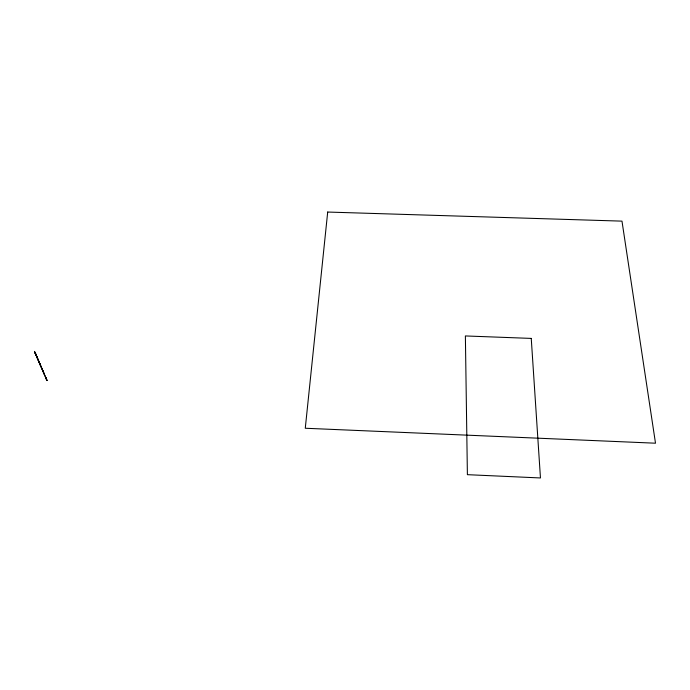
<?xml version="1.0" encoding="UTF-8"?>
<svg xmlns="http://www.w3.org/2000/svg" width="690" height="690" viewBox="0 0 690 690"><rect width="100%" height="100%" fill="white"/><g stroke="black" fill="none" stroke-linecap="round" stroke-linejoin="round"><path stroke-width="1.03" d="M35.647 354.065L40.374 365.053M38.321 360.344L38.864 361.62M38.347 360.413L47.015 380.587L46.014 378.275M35.794 354.401L35.242 353.108L37.139 357.532M43.142 371.565L42.564 370.168M43.746 372.971L46.722 379.897M45.825 377.827L46.092 378.439M35.354 353.409L35.88 354.617L35.225 353.108M40.443 365.208L39.83 363.794M43.263 371.807L43.651 372.712L43.444 372.229M35.716 354.203L34.5 351.391L39.546 363.199M37.122 357.498L36.777 356.696L36.95 357.092M35.276 353.194L35.518 353.737M39.278 362.595L42.211 369.366M39.494 363.078L39.813 363.828M46.955 380.457L45.609 377.335M36.242 355.428L36.682 356.445M36.527 356.135L38.252 360.154M39.252 362.44L44.393 374.454M42.84 370.823L43.082 371.384M37.062 357.394L37.709 358.912M327.698 212.046L305.273 428.248L655.5 443.204L621.983 221.136L327.698 212.046M531.248 338.411L465.379 335.944L467.389 474.677L540.46 477.954L531.248 338.411"/></g></svg>
